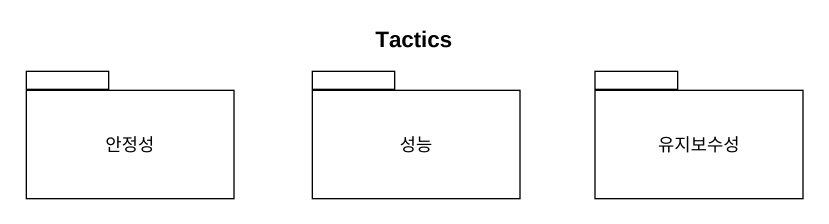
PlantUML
@startuml
title Tactics
package 안정성 {
}
package 성능 {
}
package 유지보수성 {
}
@enduml
